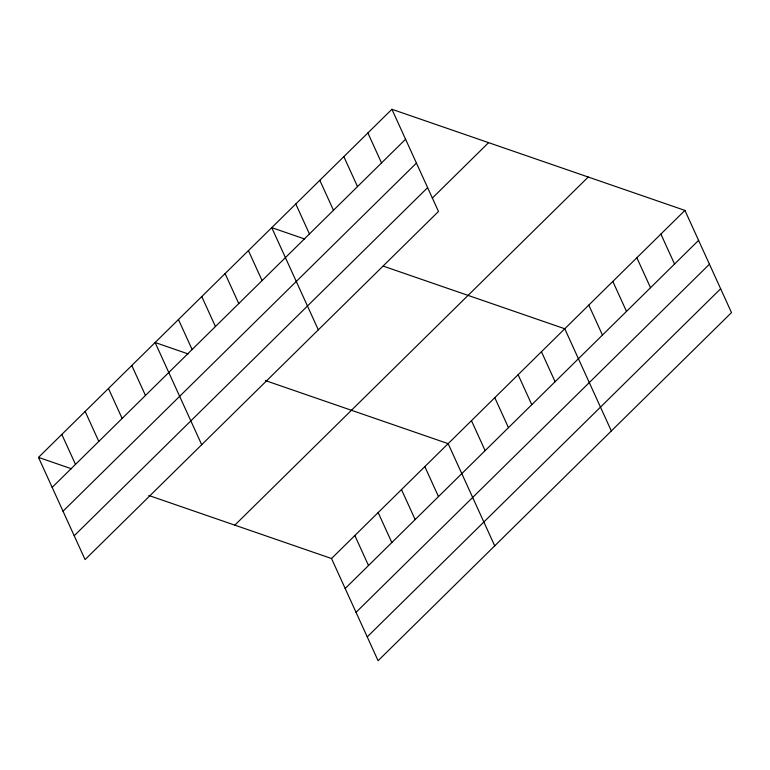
<?xml version="1.0" encoding="UTF-8"?>
<svg xmlns="http://www.w3.org/2000/svg" width="770" height="770" viewBox="0 0 770 770"><rect width="100%" height="100%" fill="white"/><g stroke="black" fill="none" stroke-linecap="round" stroke-linejoin="round"><path stroke-width="1.16" d="M391.911 109.282L438.486 211.481L85.075 559.597L38.5 457.399L391.911 109.282L684.925 210.403L731.5 312.601L378.089 660.718L331.514 558.519L148.783 495.457M52.158 487.381L405.569 139.255M63.025 511.213L416.435 163.096M74.209 535.766L427.619 187.649M432.259 198.16L488.603 142.652M234.821 525.15L588.232 177.033M331.514 558.519L684.925 210.403M345.181 588.501L698.592 240.375M356.038 612.333L709.449 264.216M367.232 636.886L720.643 288.769M304.718 239.018L271.752 227.641L318.318 329.839M383.162 266.093L564.766 328.761L611.341 430.959M188.092 353.902L155.126 342.525L201.702 444.714M265.409 380.582L448.14 443.645L494.715 545.834M38.5 457.399L71.466 468.776M660.891 234.07L674.559 264.052M636.867 257.748L650.525 287.72M612.833 281.416L626.491 311.398M588.8 305.093L602.458 335.065M541.445 351.736L555.103 381.718M518.114 374.711L531.781 404.693M494.792 397.695L508.45 427.668M367.877 132.95L381.535 162.932M471.471 420.67L485.129 450.642M343.844 156.628L357.511 186.6M319.81 180.296L333.477 210.277M424.819 466.62L438.476 496.592M295.786 203.973L309.444 233.945M401.497 489.595L415.155 519.577M378.166 512.57L391.834 542.552M248.421 250.616L262.089 280.598M354.845 535.545L368.503 565.526M225.1 273.591L238.758 303.572M201.778 296.575L215.436 326.547M178.448 319.55L192.115 349.522M131.795 365.5L145.463 395.472M108.474 388.475L122.132 418.457M85.152 411.45L98.81 441.431M61.821 434.424L75.489 464.406"/></g></svg>
